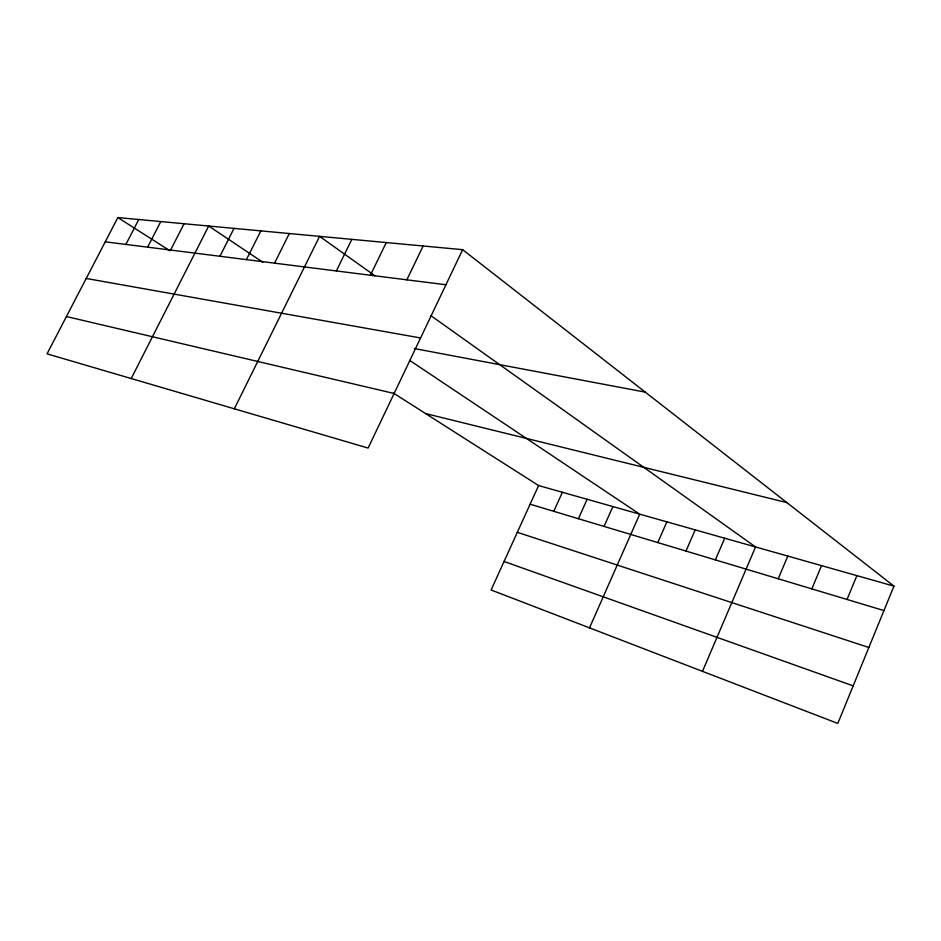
<?xml version="1.0" encoding="UTF-8"?>
<svg xmlns="http://www.w3.org/2000/svg" width="941" height="941" viewBox="0 0 941 941"><rect width="100%" height="100%" fill="white"/><g stroke="black" fill="none" stroke-linecap="round" stroke-linejoin="round"><path stroke-width="1.41" d="M893.95 586.125L837.808 723.429L491.096 589.983L538.593 485.544L893.95 586.125L462.654 249.671L117.848 217.571L47.05 353.851L368.119 448.057L462.654 249.671M847.029 599.464L856.886 575.633M811.824 588.878L821.54 565.635M778.219 578.774L787.805 556.084M702.492 671.345L755.564 546.956L430.884 315.647M715.383 559.895L724.711 538.228M685.977 551.05L695.176 529.865M657.794 542.581L666.875 521.855M589.513 627.859L639.727 514.174L409.582 360.321M604.051 526.419L612.885 506.576M578.409 518.714L587.113 499.283M553.779 511.316L562.377 492.284M406.841 279.83L423.132 245.989M370.401 275.243L386.28 242.555M336.349 270.949L351.84 239.355M234.333 408.806L319.587 236.356L374.941 275.784M274.56 263.162L289.31 233.533M246.424 259.61L260.845 230.886M219.935 256.281L234.015 228.381M131.211 378.541L208.702 226.028L262.821 262.21M170.615 250.059L184.071 223.735M147.631 247.165L160.793 221.57M125.871 244.425L138.75 219.524M105.251 241.825L445.94 284.758M86.219 278.465L420.58 337.96M414.299 348.535L645.291 392.138M66.423 316.552L394.126 393.479M425.567 413.57L786.864 502.588M530.112 504.2L883.952 610.568M517.315 532.324L868.849 647.49M504.058 561.483L853.158 685.86M117.848 217.571L169.886 250.718M393.538 393.162L538.593 485.544"/></g></svg>
